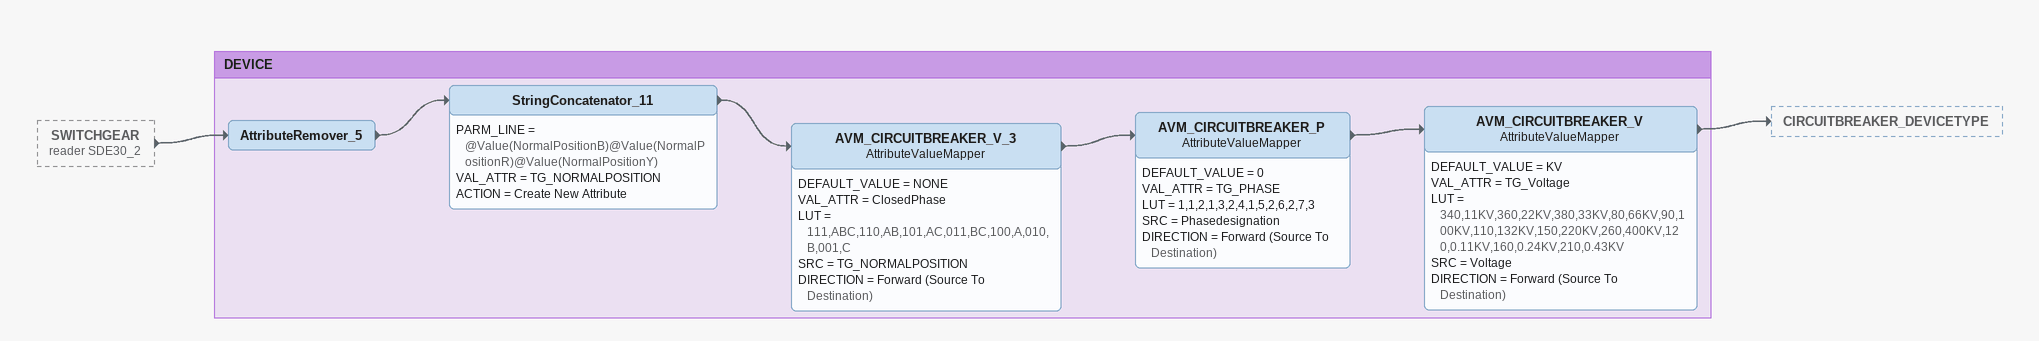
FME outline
SWITCHGEAR (reader SDE30_2) [outside]
    -> AttributeRemover_5

Bookmark: DEVICE
AttributeRemover_5
    -> StringConcatenator_11
StringConcatenator_11
    PARM_LINE = @Value(NormalPositionB)@Value(NormalPositionR)@Value(NormalPositionY)
    VAL_ATTR = TG_NORMALPOSITION
    ACTION = Create New Attribute
    -> AVM_CIRCUITBREAKER_V_3
AVM_CIRCUITBREAKER_V_3: AttributeValueMapper
    DEFAULT_VALUE = NONE
    VAL_ATTR = ClosedPhase
    LUT = 111,ABC,110,AB,101,AC,011,BC,100,A,010,B,001,C
    SRC = TG_NORMALPOSITION
    DIRECTION = Forward (Source To Destination)
    -> AVM_CIRCUITBREAKER_P
AVM_CIRCUITBREAKER_P: AttributeValueMapper
    DEFAULT_VALUE = 0
    VAL_ATTR = TG_PHASE
    LUT = 1,1,2,1,3,2,4,1,5,2,6,2,7,3
    SRC = Phasedesignation
    DIRECTION = Forward (Source To Destination)
    -> AVM_CIRCUITBREAKER_V
AVM_CIRCUITBREAKER_V: AttributeValueMapper
    DEFAULT_VALUE = KV
    VAL_ATTR = TG_Voltage
    LUT = 340,11KV,360,22KV,380,33KV,80,66KV,90,100KV,110,132KV,150,220KV,260,400KV,120,0.11KV,160,0.24KV,210,0.43KV
    SRC = Voltage
    DIRECTION = Forward (Source To Destination)
    -> CIRCUITBREAKER_DEVICETYPE
